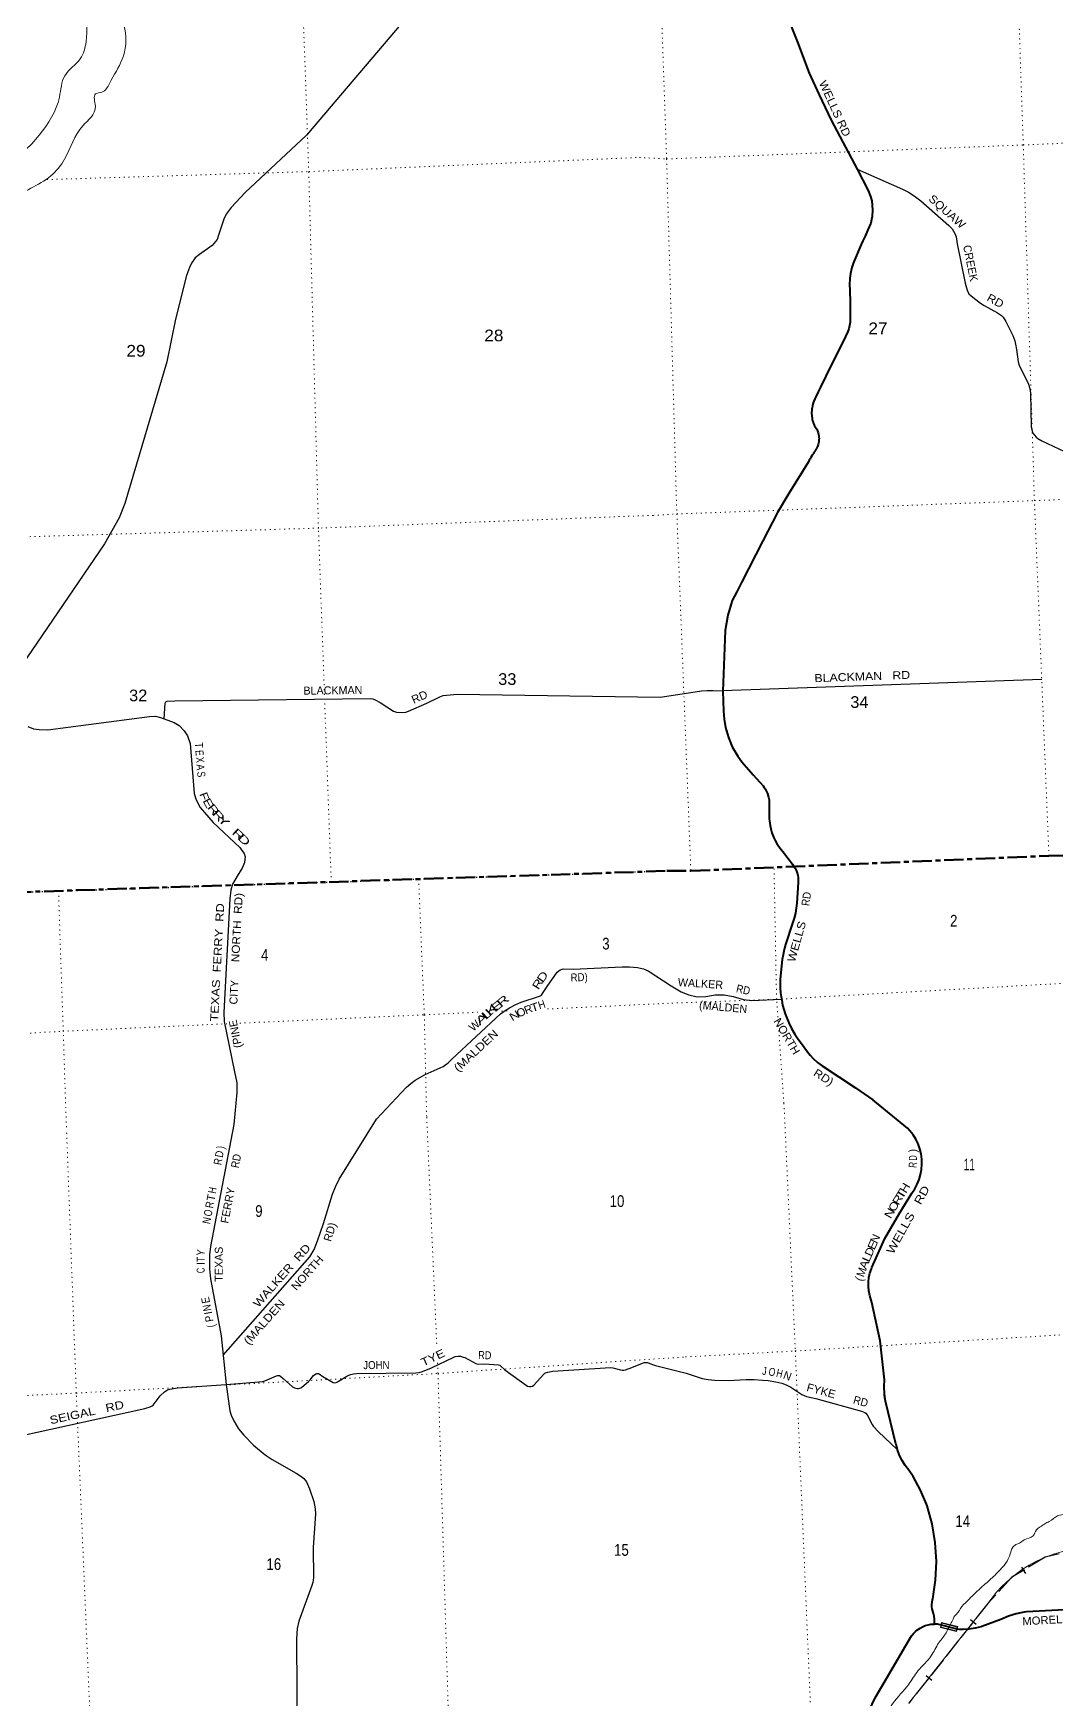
# Model space of a CAD drawing. Header units: feet. Extents: x 745759 to 1002271, y -170898 to 32007.
# Drawn here: x 863891 to 879233, y -83742 to -58759 of the extents above; entities that cross this region are included whole.
import ezdxf
from ezdxf.enums import TextEntityAlignment as Align

# ---------------------------------------------------------------- set-up
doc = ezdxf.new("R2010")
doc.units = ezdxf.units.FT
doc.header["$LTSCALE"] = 48
for name, pattern in [('DOTTED', [1.5, 0.3, -1.2]), ('LONG_DASH_SHORT_DASH', [9.9, 6, -1.2, 1.5, -1.2]), ('LONG_DASHED', [7.5, 6, -1.5])]:
    doc.linetypes.add(name, pattern=pattern)
for name, color, linetype, lineweight in [('11', 7, 'LONG_DASH_SHORT_DASH', 60), ('26', 7, 'Continuous', 40), ('29', 7, 'Continuous', 25), ('39', 7, 'Continuous', 13), ('6', 7, 'DOTTED', 25), ('61', 7, 'Continuous', 13), ('63', 7, 'Continuous', 25), ('7', 7, 'DOTTED', 13)]:
    doc.layers.add(name, color=color, linetype=linetype, lineweight=lineweight)
doc.layers.add('27', color=7, linetype='Continuous')
doc.layers.add('30', color=7, linetype='Continuous')

msp = doc.modelspace()

# ---------------------------------------------------------------- linework, layer by layer
at = {"layer": '11'}
msp.add_line((842205.35, -72340.49), (873389, -71316.67), dxfattribs=at)
msp.add_lwpolyline([(873389, -71316.67), (873748.39, -71316.11), (879116.37, -71089.63), (880332.35, -71074.58), (884467.55, -70892.18), (885601.19, -70838.5), (889868.43, -70680.36), (891016.7, -70638.12), (895275.32, -70423.86), (896312.85, -70382.63), (900727.38, -70229.88), (901714.48, -70231.31), (904564.41, -70071.29)], dxfattribs=at)
at = {"layer": '26'}
msp.add_line((876667.54, -79268.42), (876651.19, -79157.52), dxfattribs=at)
for points in [[(874906.5, -54979.18), (874909.64, -55042.12), (874917.39, -55144.24), (874919.33, -55236.67), (874929.99, -55476.78), (875039.8, -57596.11), (875060.47, -57901.18), (875111.49, -58172), (875160.58, -58369.77), (875205.8, -58519.72), (875265.23, -58690.36), (875345.32, -58890.72), (875521.01, -59356.09), (875670.87, -59683.14), (875853.02, -60060.61), (876239.18, -60794.7)], [(876239.18, -60794.7), (876406.93, -61113.72), (876439.92, -61204.3), (876460.3, -61272.28), (876473.03, -61404.14), (876465.64, -61506.02), (876458.87, -61550.18), (876445.32, -61603.58), (876423.56, -61660.68), (876403.45, -61705.46), (876360.13, -61800.97), (876328.11, -61871.63), (876303.48, -61927.5), (876199.2, -62158.36), (876180.73, -62208.48), (876161.74, -62271.43), (876143.26, -62357.7), (876136.9, -62396.52), (876133.2, -62429.17), (876126.64, -62528.58), (876129.51, -62604.17), (876134.03, -62654.7), (876134.64, -62747.74), (876137.31, -63017.84), (876134.85, -63090.96), (876129.1, -63138.61), (876115.14, -63187.91), (876101.6, -63230.22), (876030.98, -63378.11), (875968.58, -63503.81), (875773.17, -63901.46), (875694.35, -64062.49), (875655.76, -64135.61), (875621.35, -64207.51), (875615.21, -64219.89), (875605.71, -64239.24), (875590.9, -64273.63), (875581.26, -64301.37), (875569.93, -64343.53), (875564.89, -64371.71), (875562.79, -64384.87), (875560.29, -64408.97), (875558.66, -64445.17), (875559.05, -64458.52), (875559.91, -64478.3), (875561.83, -64500.19), (875564.61, -64519.97), (875569.12, -64545.61), (875574.3, -64566.54), (875580.45, -64588.05), (875582.91, -64596.51), (875586.52, -64606.76), (875590.62, -64617.83), (875597.47, -64634.97), (875602.46, -64646.19), (875613.42, -64660.8), (875625.66, -64679.57), (875634.9, -64696.12), (875645.78, -64719.53), (875656.21, -64748.02), (875662.47, -64772.92), (875666.49, -64795.44), (875668.88, -64815.57), (875669.77, -64835.99), (875669.17, -64855.38), (875667.83, -64872.68), (875666.49, -64882.67), (875662.32, -64904.14), (875658, -64922.18), (875652.79, -64937.54), (875647.09, -64953.38), (875639.04, -64971.42), (875634.57, -64980.3), (875629.06, -64990.36), (875623.14, -65000.46), (875618.37, -65008.07), (875613.38, -65015.08), (875607.27, -65023.2), (875601.97, -65029.99), (875598.25, -65036.47), (875592.58, -65045.57), (875585.65, -65057.12), (875578.8, -65068.01), (875572.02, -65079.12), (875562.41, -65095), (875548.99, -65116.85), (875536.4, -65137.43), (875522.62, -65160.08), (875509.58, -65181.63), (875219.22, -65657.47), (875048.23, -65945.12), (874826.11, -66367.96), (874509.86, -66994.76), (874438.08, -67130.28), (874367.65, -67260.38), (874302.27, -67484.75), (874261.96, -67713.92), (874228.5, -68620.32)], [(874227.56, -68620.35), (874236.44, -68919.72), (874246.52, -69041.64), (874267.59, -69168.15), (874312.48, -69315.74), (874367.45, -69454.16), (874452.65, -69598.08), (874514.03, -69680.59), (874684.44, -69874.01), (874829.88, -70039.25), (874847.75, -70064.92), (874861.49, -70086), (874878.44, -70114.42), (874896.3, -70155.22), (874913.71, -70209.76), (874921.04, -70251.01), (874921.96, -70296.85), (874923.33, -70534.75), (874927, -70568.21), (874930.66, -70598.92), (874937.08, -70637.88), (874947.61, -70686.48), (874964.1, -70744.23), (874992.96, -70818.94), (875012.2, -70859.28), (875038.31, -70905.57), (875067.63, -70950.03), (875101.53, -70995.41), (875127.18, -71026.58), (875269.65, -71215.89), (875294.38, -71249.8), (875312.25, -71277.76), (875326.34, -71305.61), (875338.7, -71335.17), (875347.64, -71361.99), (875352.68, -71384.9), (875357.49, -71413.09), (875359.21, -71436.13), (875356, -71487.92), (875337.7, -71800.53), (875315.48, -71949.73), (875298.08, -72025.82), (875274.26, -72099.61), (875166.84, -72422.08), (875152.39, -72472.52), (875142.2, -72517.58), (875129.87, -72573.37), (875117.54, -72642.56), (875111.11, -72691.91), (875088.59, -72946.71), (875088.06, -73011.08), (875089.66, -73068.47), (875093.41, -73142.5), (875101.45, -73205.79), (875110.03, -73256.75), (875124.51, -73330.24), (875141.12, -73392.46), (875161.49, -73457.37), (875180.8, -73511.54), (875215.11, -73594.68), (875257.46, -73678.9), (875305.7, -73762.04), (875358.77, -73839.28), (875424.17, -73924.57), (875480.46, -74010.93), (875534.6, -74076.91), (875582.31, -74128.94), (875649.32, -74187.95), (875717.94, -74237.83), (876215.94, -74570.94), (876474.51, -74749.05)], [(876651.19, -79157.52), (876646.53, -79045.51), (876652.35, -78944.89), (876587.71, -78362.1), (876462.5, -77789.26), (876431.5, -77680.48), (876417.82, -77614.58), (876411.1, -77547.62), (876411.41, -77480.32), (876418.76, -77413.42), (876433.07, -77347.65), (876454.16, -77283.74), (876462.49, -77263.39), (876658.55, -76828.32), (876870.79, -76459.69), (877060.81, -76145.66), (877104.46, -76081.55), (877141.17, -76013.23), (877170.54, -75941.45), (877192.24, -75866.98), (877206.04, -75790.66), (877211.79, -75713.32), (877209.42, -75635.8), (877198.96, -75558.94), (877180.52, -75483.61), (877154.31, -75410.61), (877120.62, -75340.76), (877079.8, -75274.8), (877032.32, -75213.48), (876997.18, -75175.47), (876474.51, -74749.05)], [(876667.54, -79268.42), (876653.01, -79179.17), (876651.19, -79157.52)], [(877398.72, -82608.3), (877400.59, -82582.51), (877401.64, -82568.01), (877400.36, -82528.43), (877394.94, -82489.2), (877385.46, -82450.76), (877384.89, -82448.89), (877373.91, -82416.01), (877366.42, -82382.16), (877362.51, -82347.71), (877362.23, -82313.05), (877365.57, -82278.54), (877372.49, -82244.58), (877376.07, -82231.83), (877417.82, -81951.83), (877430.08, -81669), (877412.71, -81386.44), (877365.89, -81107.25), (877290.15, -80834.47), (877282.41, -80811.7), (877192.31, -80598.31), (877080.39, -80395.51), (877017.91, -80300.62), (876963.36, -80232.01), (876916.28, -80158.07), (876877.18, -80079.62), (876846.51, -79997.51), (876824.58, -79912.64), (876823.69, -79908.21), (876667.54, -79268.42)], [(886361.51, -82871.77), (884875.62, -82022.31), (884771.76, -81977.13), (884545.17, -81898.69), (884311.62, -81844.37), (884073.68, -81814.77), (883833.94, -81810.19), (880846.45, -81972.16), (880859.49, -82313.35), (878779.1, -82425.84), (878743.27, -82430.57), (878624.52, -82454.55), (878508.92, -82490.81), (878397.75, -82538.95), (878112.68, -82643.88), (878100.35, -82647.92), (878011.98, -82671.11), (877921.68, -82684.93), (877830.43, -82689.24), (877771.36, -82687.44), (877739.22, -82683.99)], [(876420.28, -83904.02), (876511.98, -83714.91), (876562.83, -83627.93), (877056.71, -82786.11), (877083.68, -82751.64), (877114.1, -82720.17), (877147.64, -82692.06), (877183.94, -82667.6), (877222.6, -82647.08), (877263.18, -82630.7), (877305.26, -82618.66), (877348.37, -82611.09), (877392.03, -82608.06), (877398.72, -82608.3)], [(877739.22, -82683.99), (877444.73, -82610.5), (877435.77, -82609.61), (877398.72, -82608.3)]]:
    msp.add_lwpolyline(points, dxfattribs=at)
at = {"layer": '29'}
msp.add_line((879008.42, -68446.15), (874221.03, -68616.57), dxfattribs=at)
for points in [[(869660.36, -58317.81), (867983.76, -60286.57), (867067.27, -61144.81), (866854.87, -61369.28), (866783.04, -61468.79), (866744.64, -61546.55), (866673.38, -61771.22), (866644.92, -61850.24), (866574.23, -61938.45), (866383.88, -62076.87), (866318.95, -62126.65), (866261.49, -62206.64), (866230.56, -62270.39), (866188.9, -62388.99), (866020.77, -63047.14), (865890.09, -63683.68), (865263.72, -65808.5), (865178.25, -66021.17), (864955.66, -66413.05), (863484.72, -68578.17)], [(876239.18, -60794.7), (876918.76, -61093.57), (877011.9, -61138.52), (877098.47, -61194.43), (877198.18, -61272.28), (877615.66, -61641.73), (877663.87, -61692.17), (877707.7, -61760.14), (877725.23, -61812.76), (877742.76, -61913.62), (877861.1, -62505.64), (877888.49, -62609.79), (877914.79, -62664.6), (877948.76, -62694.21), (878092.3, -62804.93), (878146, -62838.92), (878344.32, -62947.46), (878404.59, -62988.02), (878429.79, -63015.43), (878470.34, -63080.11), (878577.72, -63288.42), (878606.21, -63369.54), (878617.16, -63417.78), (878632.51, -63501.1)], [(878632.51, -63501.1), (878653.32, -63686.38), (878669.75, -63733.52), (878810.01, -64018.57), (878830.83, -64085.44), (878840.69, -64154.51), (878849.46, -64656.63), (878858.22, -64702.68), (878875.76, -64753.11), (878926.86, -64811.63), (878952.46, -64832.04), (879011.62, -64869.32), (880370.35, -65509.57), (880459.1, -65563.3), (880500.74, -65596.19), (880536.9, -65641.13), (880650.86, -65812.16), (880708.93, -65907.54), (880738.52, -65952.49), (880817.41, -66035.81)], [(865853.86, -69035.24), (865869.03, -68803.48), (865879.76, -68782.71), (865896.15, -68772.18), (866014.35, -68765.65), (868939.35, -68732.64), (868979.23, -68738.49), (869015.14, -68749.55), (869091.63, -68789.37), (869288.62, -68920.92), (869335, -68935.45), (869421.22, -68943.04), (869473.71, -68937.51), (869515.22, -68922.51), (869788.39, -68801.1), (869986.13, -68706.79), (870034.48, -68688.73), (870086.97, -68680.44), (870245.78, -68666.61), (873288.55, -68709.82)], [(873288.65, -68709.8), (873684.11, -68653.85), (873905.45, -68618.77), (873990.92, -68610), (874080.77, -68610), (874221.03, -68616.57)], [(863810.69, -69153.11), (863893.56, -69186.28), (863976.43, -69197.34), (864109.3, -69199.57), (865630.32, -69000.25), (865722.29, -68998.32), (865799.64, -69014.9), (866002.41, -69090.96), (866075.88, -69136.52), (866150.82, -69216.45), (866202.95, -69291.32), (866241.04, -69406.7), (866302.49, -70154.95), (866330.03, -70253.24), (866391.27, -70363.43), (866589.04, -70591.95), (866984.73, -70966.39), (867017.54, -71011.41), (867051.03, -71054.84), (867064.84, -71104.6), (867056.56, -71190.29), (867037.22, -71242.81), (867020.64, -71273.21), (866960.5, -71370.73), (866876.7, -71515.17), (866852.14, -71604.91), (866837.44, -71736.61), (866747.16, -73440.3), (866754.22, -73573.91), (866906.12, -74326.77), (866940.53, -74496.2), (866943.98, -74640.09), (866896.36, -75120.09)], [(869037.76, -75038.09), (869484.11, -74557.21), (869551.07, -74501.76), (869617.37, -74454.77), (869767.23, -74368.84), (870034.39, -74247.66), (870111.84, -74192.18), (870165.48, -74139.75), (870894.88, -73460.17), (870962.68, -73409.93), (871031.74, -73368.47), (871122.9, -73318.71), (871202.49, -73284.99), (871480.61, -73193.66), (871506.88, -73177.74), (871526.22, -73155.63), (871592.47, -73048.14), (871744.42, -72836.53), (871788.65, -72799.05), (871833.05, -72782.7), (871981.76, -72789.13), (872717.22, -72754.99), (872827.33, -72754.83), (872948.88, -72763.12), (873039.32, -72787.08), (873109.1, -72815.64), (873455.33, -73037.95)], [(873455.33, -73037.95), (873600.81, -73128.43), (873719.01, -73175.73), (873843.97, -73202.76), (873972.3, -73199.39), (874114.15, -73172.35), (874245.86, -73172.35), (874380.95, -73199.39), (874536.3, -73243.31), (874661.26, -73260.21), (875106.81, -73237.63)], [(866896.36, -75120.09), (866547.13, -76949.83), (866532.46, -77072.11), (866529.64, -77162.4), (866529.78, -77284.27), (866548.01, -77430.1), (866707.21, -78285.7), (866780.84, -79015.49)], [(866736.43, -78575.35), (868038.34, -77102.36), (868102.5, -76991.55), (868153.39, -76861.82), (868241.79, -76604.14), (868374.77, -76165.14), (868419.19, -76051.63), (868476.22, -75939.25), (869037.76, -75038.09)], [(867396.76, -78944.28), (867536.19, -78884.86), (867553.39, -78882.8), (867579.13, -78883.52), (867600.6, -78894.26), (867637.09, -78926), (867775.59, -79051.85), (867808.6, -79068.82), (867847.52, -79074.19), (867864.96, -79074.19), (867886.43, -79071.51), (867899.85, -79066.14), (867914.61, -79056.74), (868016.1, -78969.95), (868040.75, -78945.28), (868091.71, -78882.28), (868123.95, -78855.31), (868140.05, -78849.94), (868152.97, -78849.65), (868168.23, -78852.63), (868177.63, -78856.66), (868232.78, -78897.03), (868386.14, -78983.97), (868408.44, -78989.59), (868431.25, -78986.9), (868450.04, -78978.85), (868477.87, -78962.28), (868590.1, -78889.35), (868619.12, -78874.11), (868648.64, -78864.71), (868690.24, -78856.66), (868737.63, -78853.4), (869627.19, -78843.41), (869675.21, -78835.16), (869726.2, -78820.39), (869857.79, -78765.93), (870194.53, -78604.2), (870214.1, -78596.83), (870254.92, -78590.78), (870295.18, -78593.46), (870332.75, -78604.2), (870361.26, -78613.37), (870522.77, -78704.03), (870548.8, -78710.28), (870659.45, -78706.84), (870866.84, -78723.7), (870885.63, -78729.07), (870893.31, -78734.18), (870961.53, -78796.13), (871298.53, -79039.47), (871325.77, -79048.64), (871351.27, -79048.64), (871372.74, -79041.93), (871392.58, -79027.78), (871542.11, -78862.6), (871559.27, -78848.57), (871571.34, -78840.52), (871604.89, -78829.77), (871681.36, -78818.9), (872545.57, -78763.98), (872577.63, -78766.27), (872694.52, -78798.89), (872719.39, -78803.2), (872741.49, -78802.92), (872768.33, -78798.89), (872862.72, -78761.36), (873021.94, -78694.16), (873047.45, -78686.1), (873069.25, -78684.8), (873094.41, -78686.1), (873109.18, -78691.47), (873186.93, -78722.66), (873219.21, -78733.09), (873679.9, -78848.25)], [(873679.32, -78848.05), (873919.3, -78924.65), (874006.37, -78943.63), (874106.83, -78951.45), (874307.74, -78955.92), (874575.63, -78942.52), (874696.19, -78943.63), (874823.43, -78950.33), (874906.03, -78955.92), (875019.89, -78974.9), (875111.41, -78996.13), (875176.15, -79021.81), (875245.35, -79054.2), (875410.55, -79165.88), (875479.76, -79196.03), (875620.4, -79228.42), (876307.98, -79416.04), (876354.87, -79433.89), (876373.85, -79447.84), (876392.81, -79469.64), (876468.71, -79617.06), (876483.23, -79638.82), (876562.47, -79724.27), (876839.29, -79992.3)], [(863696.52, -79783.87), (865562.04, -79377.13), (865644.09, -79353.49), (865670.93, -79337.37), (865686.93, -79323.89), (865793.2, -79188.63), (865856.12, -79127.91), (865901.74, -79095.68), (865938.66, -79086.16), (866052.52, -79065.64), (866782.14, -79015.38), (867331.12, -78970.05), (867348.33, -78965.43), (867360.4, -78961.4), (867396.76, -78944.28)], [(866780.84, -79015.49), (866835.4, -79411.65), (866856.82, -79478.69), (866894.44, -79559.36), (866966.91, -79682.9), (867044.91, -79778.21), (867192.36, -79924.59), (867366.81, -80069.62), (867470.07, -80143.27), (867831.97, -80347.31), (867914.33, -80399.94), (867946.53, -80426.79), (867986.8, -80475.14), (868032.1, -80581.78), (868096.84, -80770.55), (868118.31, -80880.66), (868122.14, -80957.72), (868083.58, -81461.71), (868088.79, -81914.6), (868087.44, -81946.83), (868080.73, -81987.11), (868067.16, -82031.44), (867868.85, -82565.79), (867845.89, -82675.96), (867836.81, -82827.35), (867847.42, -84395)]]:
    msp.add_lwpolyline(points, dxfattribs=at)
at = {"layer": '39'}
for points in [[(853080.21, -75645.4), (853130.39, -75458.88), (853177.1, -75090.21), (853318.56, -74722), (853653.98, -74312.22), (853963.04, -74006.24), (854358.38, -73797.81), (854599.6, -73726.23), (854750.51, -73557.25), (855029.24, -73032.67), (855154.06, -72866.69), (855249.96, -72465.93), (855245.3, -72070.97), (855285.01, -71730.79), (855147.97, -71137.21), (855119.86, -70600), (855066.23, -69973.03), (854800.18, -69216.99), (854690.06, -68912.69), (854739.76, -68570.12), (854890.1, -68223.75), (855045.51, -67905.42), (855199.44, -67601.25), (855390.2, -67311.83), (855647.13, -67175.14), (855966.82, -67046.17), (856431.53, -66698.04), (856994.54, -66283.71), (857115.34, -66117.88), (857171.27, -65942.4), (857393.72, -65692.1), (857516.27, -65411.3), (857592.14, -65067.74), (857805.94, -64531.5), (858035.49, -63823.3), (858391.52, -63263.56), (858812.48, -62715.48), (859042.02, -62493.14), (859385.15, -62181.84), (859884.81, -61798.13), (860048.45, -61592.38), (860270.62, -61388.46), (860564.32, -61318.93), (860892.47, -61308.58), (861425.21, -61379.23), (862302.49, -61392.55), (862543.63, -61318.95), (862675.2, -61279.72), (862838.23, -61273.58), (862915.13, -61173.92), (863052.03, -61007.48), (863475.22, -60681.08), (863741.53, -60525.89), (863980.46, -60285.05), (864281.7, -59715.28), (864362.49, -59395.72), (864594.85, -59141.02), (864682.08, -58885.73), (864633.61, -58343.25), (864571.71, -57980.68), (864605.31, -57908.86), (864705.89, -57957.49), (864759.56, -58207.46), (864924.86, -58316.14), (865114.03, -58470.3), (865188.9, -58531.99), (865263.57, -58696.5), (865223.96, -59147.56), (865031.88, -59509.61), (864919.88, -59640.83), (864822.15, -59668.71), (864820.94, -59852.21), (864632.34, -60145.58), (864358.67, -60643.76), (864152.47, -60897.48), (863580.65, -61291.98), (863488.62, -61418.42), (863270.32, -61563.73), (862658.33, -61746.05), (862323.49, -61847.37), (861850.48, -61810.76), (861459.21, -61912.19), (861123.68, -62211.1), (860794.84, -62419.04), (860103.35, -62739.42), (859721.74, -62991.68), (859267.4, -63617.63), (858924.31, -64307.92), (858658.77, -64807.81), (858478.16, -65153.3), (858339.13, -65424.65)], [(877601.37, -82685.71), (877680.15, -82532.83), (877705.2, -82483.99), (877726.85, -82463.39), (877812.71, -82346.81), (877918.78, -82235.82), (878013.15, -82141.18), (878117.57, -82046.32), (878206.28, -81967.9), (878359.8, -81821.65), (878467.62, -81698.54), (878536.78, -81554.18), (878574.82, -81456.77), (878622.14, -81415.48), (878673.97, -81396.22), (878745.22, -81346.35), (878880.47, -81282.99), (878928.83, -81197.42), (878986.1, -81151.89), (879057.39, -81104.03), (879087.17, -81087.27), (879120.96, -81070.43), (879245.69, -80985.17), (879361.62, -80956.43), (879530.98, -80890.29), (879646.86, -80859.55), (879735.87, -80885.72), (879919.15, -80903.76), (880099, -80857.51), (880309.25, -80822.64), (880439.77, -80817.72), (880564.17, -80808.91), (880659.47, -80847.02), (880724.99, -80901.88), (880891.75, -80990.7), (881019.76, -81054.23), (881159.43, -81099.39), (881294.54, -81120.52), (881380.43, -81096.47), (881562.25, -80957.64), (881670.01, -80923.05), (881802.85, -80932.16)], [(874085.43, -89407.04), (874159.98, -89304.01), (874233.73, -89276.21), (874319.11, -89320.57), (874387.72, -89333.12), (874520.39, -89243.66), (874614.95, -89157.07), (874728.51, -89112.29), (874890.74, -88996.02), (874989.89, -88935.47), (875060.56, -88859.47), (875068.42, -88760.72), (875164.54, -88653.97), (875287.93, -88598.92), (875430.33, -88495.16), (875549.98, -88361.74), (875657.79, -88238.64), (875765.96, -88131.62), (875862.89, -87970.54), (875912.32, -87842.7), (875926.54, -87576.85), (875974.43, -87288.12), (876013.99, -87168.55), (876088.15, -87068.33), (876137.67, -86944.52), (876111.43, -86848.55), (876140.02, -86686.98), (876230.34, -86499.89), (876290.45, -86309.46), (876333.41, -86161.65), (876378.15, -86003.75), (876409.19, -85862.24), (876490.95, -85651.21), (876526.49, -85531.73), (876538.3, -85338.35), (876530.33, -85159.5), (876491.7, -84957.19), (876483.01, -84836.68), (876488.37, -84806.39), (876501.02, -84651.21), (876560.51, -84432.63), (876558.34, -84243.59), (876628.18, -84038.85), (876688.27, -83938.94), (876773.68, -83802.26), (877014.45, -83511.24), (877152.71, -83311.02), (877352.67, -83083.27), (877463.04, -82893.73), (877564.52, -82756.68), (877601.37, -82685.71)]]:
    msp.add_spline(points, degree=3, dxfattribs=at)
at = {"layer": '6'}
msp.add_lwpolyline([(855619.24, -71900.29), (857782.01, -71830.25), (858849.68, -71793.3), (863082.44, -71652.73), (864252.23, -71618.74), (868356.93, -71483.17), (869667.34, -71439.39), (873389, -71316.67)], dxfattribs=at)
at = {"layer": '61'}
for p, q in [((877506.98, -82586.16), (877749.48, -82646.92)), ((877749.48, -82646.92), (877731.26, -82719.67))]:
    msp.add_line(p, q, dxfattribs=at)
msp.add_lwpolyline([(877731.26, -82719.67), (877488.75, -82658.91), (877506.98, -82586.16)], dxfattribs=at)
msp.add_lwpolyline([(877498.46, -82653.09), (877512.79, -82595.87), (877739.77, -82652.73), (877725.44, -82709.95)], close=True, dxfattribs=at)
at = {"layer": '63'}
for p, q in [((878706.58, -81755.59), (878763.69, -81850.32)), ((877938.96, -82538.48), (878025.65, -82607.17)), ((877275.11, -83380.47), (877361.81, -83449.17))]:
    msp.add_line(p, q, dxfattribs=at)
at = {"layer": '63', "linetype": 'LONG_DASHED'}
msp.add_lwpolyline([(879620.22, -81466.73), (879058.22, -81607.37), (878562.11, -81906.43), (878200.38, -82300.67), (877017.95, -83792.94)], dxfattribs=at)
at = {"layer": '63', "lineweight": 13}
msp.add_lwpolyline([(878199.54, -82299.96), (877016.64, -83792.82), (877018.74, -83796.8)], dxfattribs=at)
msp.add_arc((879808.65, -83413.19), 1956.66, 95.53129, 145.32341, dxfattribs=at)
at = {"layer": '7'}
for p, q in [((864268.38, -71618.35), (864389.05, -75215.83)), ((870908.18, -73419.37), (871029.55, -73413.65)), ((871599.31, -73386.78), (873465.48, -73298.79)), ((869788.12, -75009.32), (869940.13, -78453.83))]:
    msp.add_line(p, q, dxfattribs=at)
for points in [[(879116.37, -71089.63), (878898.96, -65765.67), (878731.54, -60433.38), (878548.73, -55029.14), (878375.64, -49705.17), (878155.67, -44369.22), (877774.32, -39123.18), (877767.28, -33723.22), (877555.14, -28837.86)], [(872223.78, -29043.91), (872400.1, -33879.02), (872626.83, -39230.81), (872802.48, -44566.76), (873006.94, -49959.93), (873197.55, -55226.59), (873384.93, -60642.73), (873537.83, -65965.6), (873748.39, -71316.11)], [(868356.93, -71483.17), (868165.09, -66179.37), (868020.43, -60844.49), (867829.99, -55471.01), (867630.02, -50166.43), (867441.66, -44794.88), (867249.58, -39431.55), (866969.48, -34140.07), (866890.8, -29249.27)], [(872976.93, -60620.19), (873384.93, -60642.73), (878731.54, -60433.38), (884077.13, -60201.87), (889494.44, -59952.97), (895149.12, -59652.89), (900417.72, -59499.56), (904136.46, -59344.85)], [(864096.15, -60951.97), (868021.99, -60832.33), (872976.93, -60620.19)], [(873183.68, -65985.8), (873537.83, -65965.6), (878898.96, -65765.67), (884333.46, -65540.21), (889703.64, -65317.67), (895285.64, -65109.82), (900576.75, -64868.57), (904350.11, -64700.51)], [(873183.68, -65985.8), (868169.04, -66177.21), (862861.82, -66334.82), (857632.8, -66481.43), (857490.62, -66485.94)], [(869667.34, -71439.39), (869751.47, -73473.91), (869788.12, -75009.32)], [(875143.9, -74800.41), (875033.01, -73241.37), (874995.15, -71269.38)], [(873465.48, -73298.79), (875033.01, -73241.37), (880417.77, -72941.48), (885693.12, -72539.61), (891084.82, -72435.17), (896386.85, -72264.17), (901773.64, -72008.59), (904636.17, -71867.63)], [(866985.54, -73599.73), (869751.47, -73473.91), (870588.79, -73434.43)], [(854884.37, -74230.06), (858954.46, -74027.85), (864334.69, -73720.32), (866789.48, -73608.65)], [(875143.9, -74800.41), (875314.44, -78514.07), (875543.4, -83878.19), (875678.81, -86647.64)], [(864543.39, -79345.66), (864534.88, -79145.03), (864389.05, -75215.83)], [(873669.86, -78602.55), (875314.44, -78514.07), (880671.12, -78189.41), (885957.64, -77872.34), (889601.99, -77815.79)], [(842503.58, -80364.5), (843384.77, -80296.01), (848694.54, -80104.27), (853956.3, -79613.67), (859127.06, -79407.29), (864534.88, -79145.03), (869957.74, -78851.88), (873669.86, -78602.55)], [(869950.72, -78693.24), (869957.74, -78851.88), (870121.58, -84235.08), (870393.34, -89603.89), (870646.46, -94955.27), (870850.2, -100270.27), (871375.66, -105661.25), (871612.14, -110995.12), (871861.05, -116401.18), (872011.19, -120773.9)], [(866644.03, -120979.3), (866502.34, -116691.76), (866295.67, -111348.62), (866040.07, -105983.21), (865471.25, -100555.61), (865233.49, -95243.99), (865018.27, -89885.04), (864761.67, -84489.38), (864552.95, -79570.92)]]:
    msp.add_lwpolyline(points, dxfattribs=at)

# ---------------------------------------------------------------- texts
at = {"layer": '27'}
for s, rotation, width, p in [('WELLS RD', 294.618, 1.1, (875664.5, -59501.19)), ('RD', 81.529, 0.9, (875522.74, -71847.9)), ('WELLS ', 74.076, 1.15, (875306.22, -72693)), ('NORTH', 300.671, 1.05, (874983.81, -73568.1)), ('RD)', 327.474, 1.1, (875574.51, -74375.82)), ('MORELAND AVE', 3.095, 1.05, (878721.4, -82626.55))]:
    msp.add_text(s, height=120, rotation=rotation, dxfattribs=dict(at, width=width)).set_placement(p)
msp.add_text('(MALDEN', height=120, rotation=354.97, dxfattribs=at).set_placement((873867.81, -73385.81))
for s, rotation, p in [(')', 88.75, (877133.12, -75512.62)), ('(', 70.725, (876324.89, -77452.51)), ('M', 70.725, (876361.6, -77351.54))]:
    msp.add_text(s, height=120, rotation=rotation, dxfattribs=at).set_placement(p, align=Align.CENTER)
for s, rotation, width, p in [('R', 84.748, 0.75, (877135.61, -75728.93)), ('D', 88.75, 0.65, (877137.35, -75620.67)), ('WELLS   RD', 60.822, 1.25, (877056.69, -76575.34)), ('R', 58.822, 1.25, (876899.55, -76276.96)), ('T', 58.822, 1.55, (876952.04, -76191.49)), ('H', 58.822, 1.2, (877007.63, -76099.27)), ('N', 60.069, 1.25, (876779.65, -76477.7)), ('O', 58.822, 1.2, (876839.86, -76375.58)), ('E', 65.742, 1.2, (876525.47, -76950.91)), ('N', 65.742, 1.1, (876565.13, -76854.65)), ('A', 67.737, 1.2, (876401.07, -77239.64)), ('L', 65.742, 1.35, (876441.83, -77139.53)), ('D', 65.742, 1.1, (876482.67, -77049.05))]:
    msp.add_text(s, height=120, rotation=rotation, dxfattribs=dict(at, width=width)).set_placement(p, align=Align.CENTER)
at = {"layer": '30'}
for s, rotation, width, p in [('SQUAW', 318.493, 1.1, (877300.72, -61256.19)), ('RD', 331.308, 1.1, (878174.12, -62760.82)), ('BLACKMAN   RD', 2.039, 1.15, (875602.83, -68487.33))]:
    msp.add_text(s, height=120, rotation=rotation, dxfattribs=dict(at, width=width)).set_placement(p)
msp.add_text('CREEK', height=120, rotation=281.304, dxfattribs=at).set_placement((877827.93, -61946.02))
for s, rotation, p in [('BLACKMAN', 0.647, (868382.4, -68668.92)), ('WALKER', 356.317, (873888.75, -73064.48)), ('CITY', 86.967, (866958.14, -73139)), ('(PINE', 101.407, (866978.64, -73748.38)), ('W', 42.975, (870543.03, -73678.65)), ('FERRY', 79.194, (866863.69, -76341.67)), ('RD)', 73.148, (868394.14, -76746.2)), ('I', 90.066, (866457.03, -77201.17)), ('TEXAS', 90.066, (866731.21, -77213.08)), ('I', 100.54, (866570.36, -77932.86)), ('N', 339.864, (875176.52, -78942.72))]:
    msp.add_text(s, height=120, rotation=rotation, dxfattribs=at).set_placement(p, align=Align.CENTER)
for s, rotation, width, p in [('RD', 23.963, 1.05, (869704.43, -68763.06)), ('T', 274.695, 0.9, (866313.82, -69437.68)), ('E', 274.695, 0.8, (866323.3, -69553.1)), ('X', 274.695, 0.8, (866332.28, -69656.86)), ('A', 274.695, 0.85, (866336.38, -69765.87)), ('S', 274.695, 0.8, (866348.61, -69872.99)), ('F', 290.652, 1.2, (866398.49, -70219.24)), ('E', 299.064, 1.3, (866459.37, -70326.97)), ('R', 307.874, 1.45, (866543.18, -70433.99)), ('R', 310.874, 1.55, (866622.91, -70529.01)), ('Y', 316.581, 1.8, (866703.28, -70610.59)), ('R', 316.581, 1.6, (866925.93, -70814.07)), ('D', 316.581, 1.6, (867009.02, -70892.7)), ('NORTH  RD)', 86.967, 1.1, (867003.64, -72169.23)), ('TEXAS  FERRY  RD', 86.967, 1.2, (866707.23, -72691.06)), ('R', 58.353, 1.3, (871501.92, -73042.59)), ('D', 54.319, 1.4, (871572.81, -72938.36)), ('RD)', 2.658, 0.9, (872076.04, -72970.29)), ('R', 40.978, 1.55, (870967.98, -73310.75)), ('RD', 347.814, 0.9, (874521.5, -73156.03)), ('L', 42.975, 2, (870734.34, -73500.4)), ('K', 42.975, 1.7, (870796.4, -73441.08)), ('E', 38.539, 1.6, (870876.39, -73388.22)), ('N', 30.978, 1.25, (871133.71, -73537.12)), ('O', 23.961, 1.05, (871227.15, -73490.32)), ('R', 22.179, 1.05, (871333.83, -73447.25)), ('T', 18.179, 1.2, (871425.8, -73416.36)), ('H', 18.179, 0.9, (871530.37, -73378.36)), ('(MALDEN', 42.975, 1.15, (870566.38, -74054.59)), ('A', 42.975, 1.8, (870651.68, -73577.41)), ('R', 79.194, 0.85, (866717.26, -75685.07)), ('D', 79.194, 0.85, (866738.7, -75572.71)), (')', 79.194, 0.75, (866756.81, -75473.08)), ('RD', 79.194, 0.9, (866988.82, -75676.01)), ('T', 79.194, 1.05, (866613.94, -76226.44)), ('H', 79.194, 0.8, (866635.11, -76115.49)), ('O', 79.194, 0.8, (866570.34, -76454.87)), ('R', 79.194, 0.85, (866592.13, -76332.6)), ('N', 79.194, 0.85, (866548.53, -76569.08)), ('WALKER  RD', 48.528, 1.2, (867661.09, -77423.53)), ('Y', 83.159, 0.85, (866458.31, -77046.2)), ('T', 90.066, 0.8, (866459.65, -77140.63)), ('NORTH', 48.528, 1.1, (868042.43, -77383.04)), ('C', 92.126, 0.7, (866458.82, -77303.65)), ('E', 100.54, 0.9, (866531.88, -77741.5)), ('N', 100.54, 0.85, (866552.72, -77856.18)), ('(MALDEN', 48.528, 1.15, (867396.35, -78120.46)), ('P', 100.54, 0.9, (866586.46, -78019.38)), ('(', 100.54, 0.75, (866613.62, -78128.05)), ('JOHN', 0.643, 0.9, (869034.36, -78784.44)), ('TYE', 25.654, 1.2, (869905.99, -78667.91)), ('RD', 358.352, 0.85, (870658.02, -78636.26)), ('J', 356.128, 0.85, (874847.14, -78871.75)), ('O', 350.536, 0.8, (874956.29, -78886.53)), ('H', 346.94, 0.8, (875064.89, -78908.18)), ('FYKE', 344.737, 1.05, (875686.57, -79168.22)), ('RD', 344.737, 0.95, (876279.65, -79327.21)), ('SEIGAL   RD', 12.3, 1.2, (864705.14, -79492.31))]:
    msp.add_text(s, height=120, rotation=rotation, dxfattribs=dict(at, width=width)).set_placement(p, align=Align.CENTER)
at = {"layer": '7'}
for s, width, p in [('28', 1.1, (870651.56, -63376.38)), ('27', 1.1, (876410.05, -63269.63)), ('29', 1.1, (865286.63, -63605.73)), ('33', 1.05, (870859.56, -68527.82)), ('32', 1.05, (865326.17, -68773.65)), ('34', 1.05, (876138.69, -68872.3)), ('2', 0.85, (877634.03, -72150.83)), ('3', 0.85, (872419.84, -72494.41)), ('4', 0.85, (867305, -72663.68)), ('11', 0.65, (877838.79, -75804.78)), ('14', 0.85, (877714.38, -81152.43))]:
    msp.add_text(s, height=175, dxfattribs=dict(at, width=width)).set_placement(p)
at = {"layer": '7', "width": 0.85}
for s, p in [('10', (872641.09, -76354.44)), ('9', (867272.35, -76502.63)), ('15', (872707.54, -81585.1)), ('16', (867496.08, -81796.5))]:
    msp.add_text(s, height=175, dxfattribs=at).set_placement(p, align=Align.CENTER)

doc.saveas('drawing.dxf')
